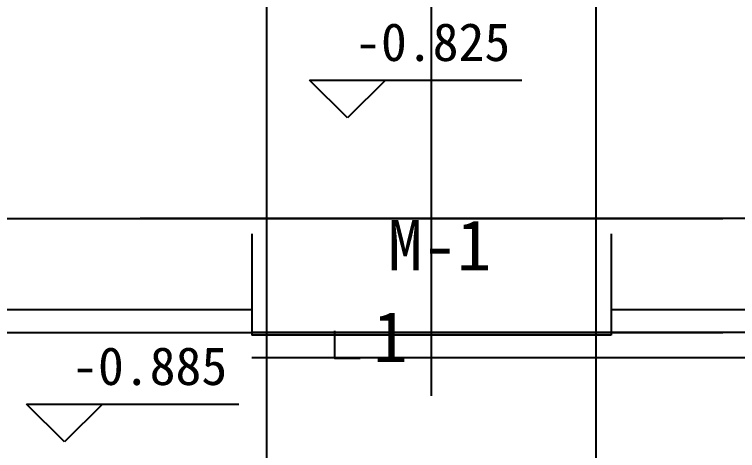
# Model space of a CAD drawing. Header units: metres. Extents: x 338339 to 1133840, y -479113 to 96125.
# Drawn here: x 402068 to 407778, y -174424 to -170979 of the extents above; entities that cross this region are included whole.
import ezdxf

# ---------------------------------------------------------------- set-up
doc = ezdxf.new("R2010")
doc.units = ezdxf.units.M
for name, color, linetype in [('DOTE', 1, 'Continuous'), ('PUB_DIM', 3, 'Continuous'), ('PUB_TEXT', 7, 'Continuous')]:
    doc.layers.add(name, color=color, linetype=linetype)

msp = doc.modelspace()

# ---------------------------------------------------------------- linework, layer by layer
for p, q in [((403941.24, -172711.32), (403941.24, -173511.32)), ((406781.24, -172711.32), (406781.24, -173511.32)), ((403941.24, -173311.32), (401481.24, -173311.32)), ((409241.24, -173311.32), (406781.24, -173311.32)), ((406781.24, -173511.32), (403941.24, -173511.32))]:
    msp.add_line(p, q)
msp.add_lwpolyline([(404595.98, -173476.83), (404595.98, -173694.98), (404799.07, -173694.98)])
at = {"layer": 'DOTE'}
for p, q in [((405361.24, -173991.32), (405361.24, -159091.32)), ((406661.24, -174491.32), (406661.24, -159091.32)), ((404061.24, -174491.32), (404061.24, -159591.32)), ((406661.24, -174491.32), (406661.24, -159591.32)), ((392861.24, -172591.32), (407661.24, -172591.32)), ((417861.24, -172591.32), (403061.24, -172591.32)), ((392861.24, -173491.32), (407661.24, -173491.32)), ((417861.24, -173491.32), (403941.24, -173491.32)), ((417861.24, -173691.32), (403941.24, -173691.32))]:
    msp.add_line(p, q, dxfattribs=at)
at = {"layer": 'PUB_DIM'}
for p, q in [((404698.41, -171796.53), (404398.41, -171496.53)), ((404398.41, -171496.53), (404998.41, -171496.53)), ((404998.41, -171496.53), (404698.41, -171796.53)), ((404698.41, -171496.53), (406075.55, -171496.53)), ((402463.61, -174356.14), (402163.61, -174056.14)), ((402163.61, -174056.14), (402763.61, -174056.14)), ((402763.61, -174056.14), (402463.61, -174356.14)), ((402463.61, -174056.14), (403840.76, -174056.14))]:
    msp.add_line(p, q, dxfattribs=at)

# ---------------------------------------------------------------- texts
for s, p in [('-0.825', (404758.41, -171346.53)), ('-0.885', (402523.61, -173906.14))]:
    msp.add_text(s, height=300, dxfattribs=at).set_placement(p)
at = {"layer": 'PUB_TEXT'}
for s, p in [('M-1', (405018.04, -173001.26)), ('1', (404901.65, -173724.98))]:
    msp.add_text(s, height=400, dxfattribs=at).set_placement(p)

doc.saveas('drawing.dxf')
